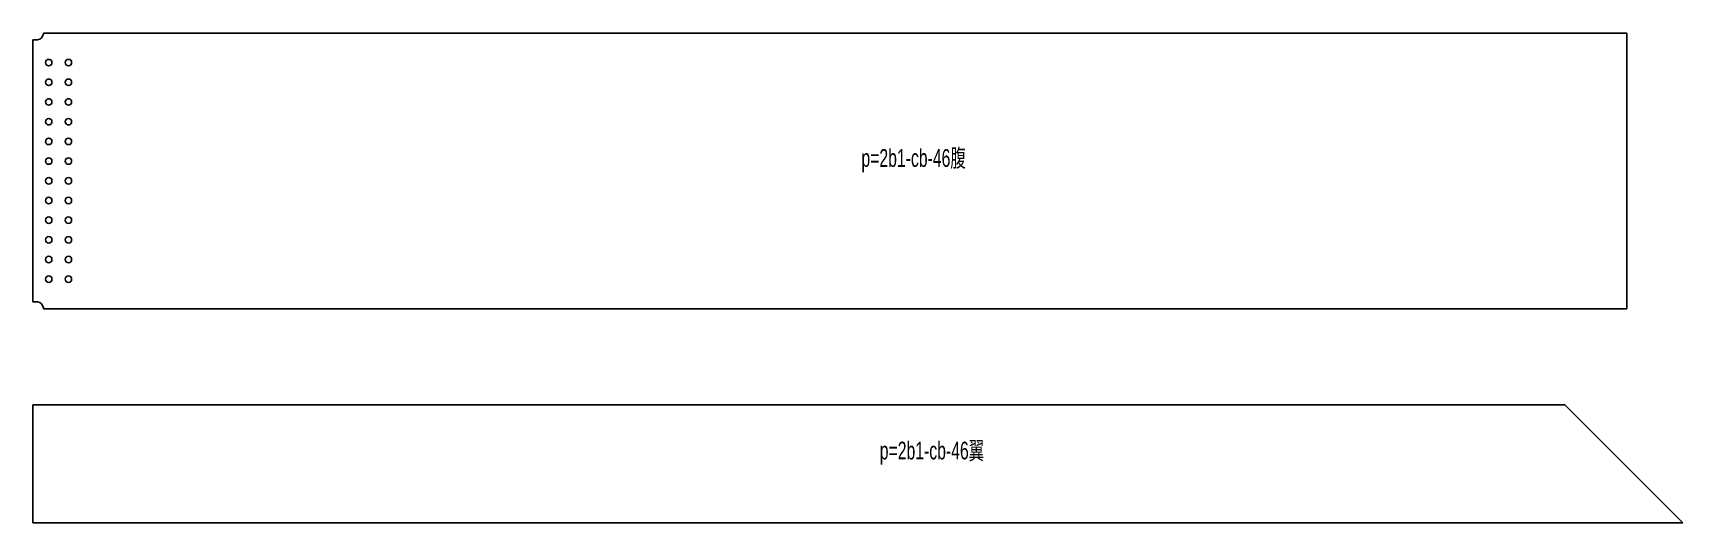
# Model space of a CAD drawing. Header units: millimetres. Extents: x 337 to 8725, y 388 to 2875.
import ezdxf

# ---------------------------------------------------------------- set-up
doc = ezdxf.new("R2010")
doc.units = ezdxf.units.MM
doc.layers.add('PartMark', color=3, linetype='Continuous', lineweight=0)
doc.styles.add('romsim', font='ARIAL.TTF')

msp = doc.modelspace()

# ---------------------------------------------------------------- linework, layer by layer
at = {"color": 7}
for p, q in [((390.2, 2875.2), (389.8, 2869.7)), ((8440, 2875.2), (390.2, 2875.2)), ((8440, 1475.2), (8440, 2875.2)), ((355.2, 2840.2), (337.2, 2840.2)), ((337.2, 2840.2), (337.2, 1510.2)), ((360.7, 2840.6), (355.2, 2840.2)), ((337.2, 1510.2), (355.2, 1510.2)), ((355.2, 1510.2), (360.7, 1509.8)), ((389.8, 1480.7), (390.2, 1475.2)), ((390.2, 1475.2), (8440, 1475.2)), ((337.2, 987.8), (337.2, 387.8)), ((8124.9, 987.8), (337.2, 987.8)), ((8725.1, 387.8), (8124.9, 987.8)), ((337.2, 387.8), (8725.1, 387.8))]:
    msp.add_line(p, q, dxfattribs=at)
for centre, radius, start, end in [((355.2, 2875.2), 35, 279, 351), ((417.2, 2725.2), 16.5, 0, 180), ((417.2, 2725.2), 16.5, 180, 0), ((517.2, 2725.2), 16.5, 0, 180), ((517.2, 2725.2), 16.5, 180, 0), ((417.2, 2625.2), 16.5, 0, 180), ((417.2, 2625.2), 16.5, 180, 0), ((517.2, 2625.2), 16.5, 0, 180), ((517.2, 2625.2), 16.5, 180, 0), ((417.2, 2525.2), 16.5, 0, 180), ((417.2, 2525.2), 16.5, 180, 0), ((517.2, 2525.2), 16.5, 0, 180), ((517.2, 2525.2), 16.5, 180, 0), ((417.2, 2425.2), 16.5, 0, 180), ((517.2, 2425.2), 16.5, 0, 180), ((417.2, 2425.2), 16.5, 180, 0), ((517.2, 2425.2), 16.5, 180, 0), ((417.2, 2325.2), 16.5, 0, 180), ((417.2, 2325.2), 16.5, 180, 0), ((517.2, 2325.2), 16.5, 0, 180), ((517.2, 2325.2), 16.5, 180, 0), ((417.2, 2225.2), 16.5, 0, 180), ((417.2, 2225.2), 16.5, 180, 0), ((517.2, 2225.2), 16.5, 0, 180), ((517.2, 2225.2), 16.5, 180, 0), ((417.2, 2125.2), 16.5, 0, 180), ((417.2, 2125.2), 16.5, 180, 0), ((517.2, 2125.2), 16.5, 0, 180), ((517.2, 2125.2), 16.5, 180, 0), ((417.2, 2025.2), 16.5, 0, 180), ((417.2, 2025.2), 16.5, 180, 0), ((517.2, 2025.2), 16.5, 0, 180), ((517.2, 2025.2), 16.5, 180, 0), ((417.2, 1925.2), 16.5, 0, 180), ((517.2, 1925.2), 16.5, 0, 180), ((417.2, 1925.2), 16.5, 180, 0), ((517.2, 1925.2), 16.5, 180, 0), ((417.2, 1825.2), 16.5, 0, 180), ((417.2, 1825.2), 16.5, 180, 0), ((517.2, 1825.2), 16.5, 0, 180), ((517.2, 1825.2), 16.5, 180, 0), ((417.2, 1725.2), 16.5, 0, 180), ((417.2, 1725.2), 16.5, 180, 0), ((517.2, 1725.2), 16.5, 0, 180), ((517.2, 1725.2), 16.5, 180, 0), ((417.2, 1625.2), 16.5, 0, 180), ((417.2, 1625.2), 16.5, 180, 0), ((517.2, 1625.2), 16.5, 0, 180), ((517.2, 1625.2), 16.5, 180, 0), ((355.2, 1475.2), 35, 9, 81)]:
    msp.add_arc(centre, radius, start, end, dxfattribs=at)

# ---------------------------------------------------------------- texts
at = {"layer": 'PartMark', "color": 7, "style": 'romsim', "width": 0.6375}
for s, p in [('p=2b1-cb-46腹', (4548.5, 2195.8)), ('p=2b1-cb-46翼', (4641.8, 710.5))]:
    msp.add_text(s, height=90, dxfattribs=at).set_placement(p)

doc.saveas('drawing.dxf')
